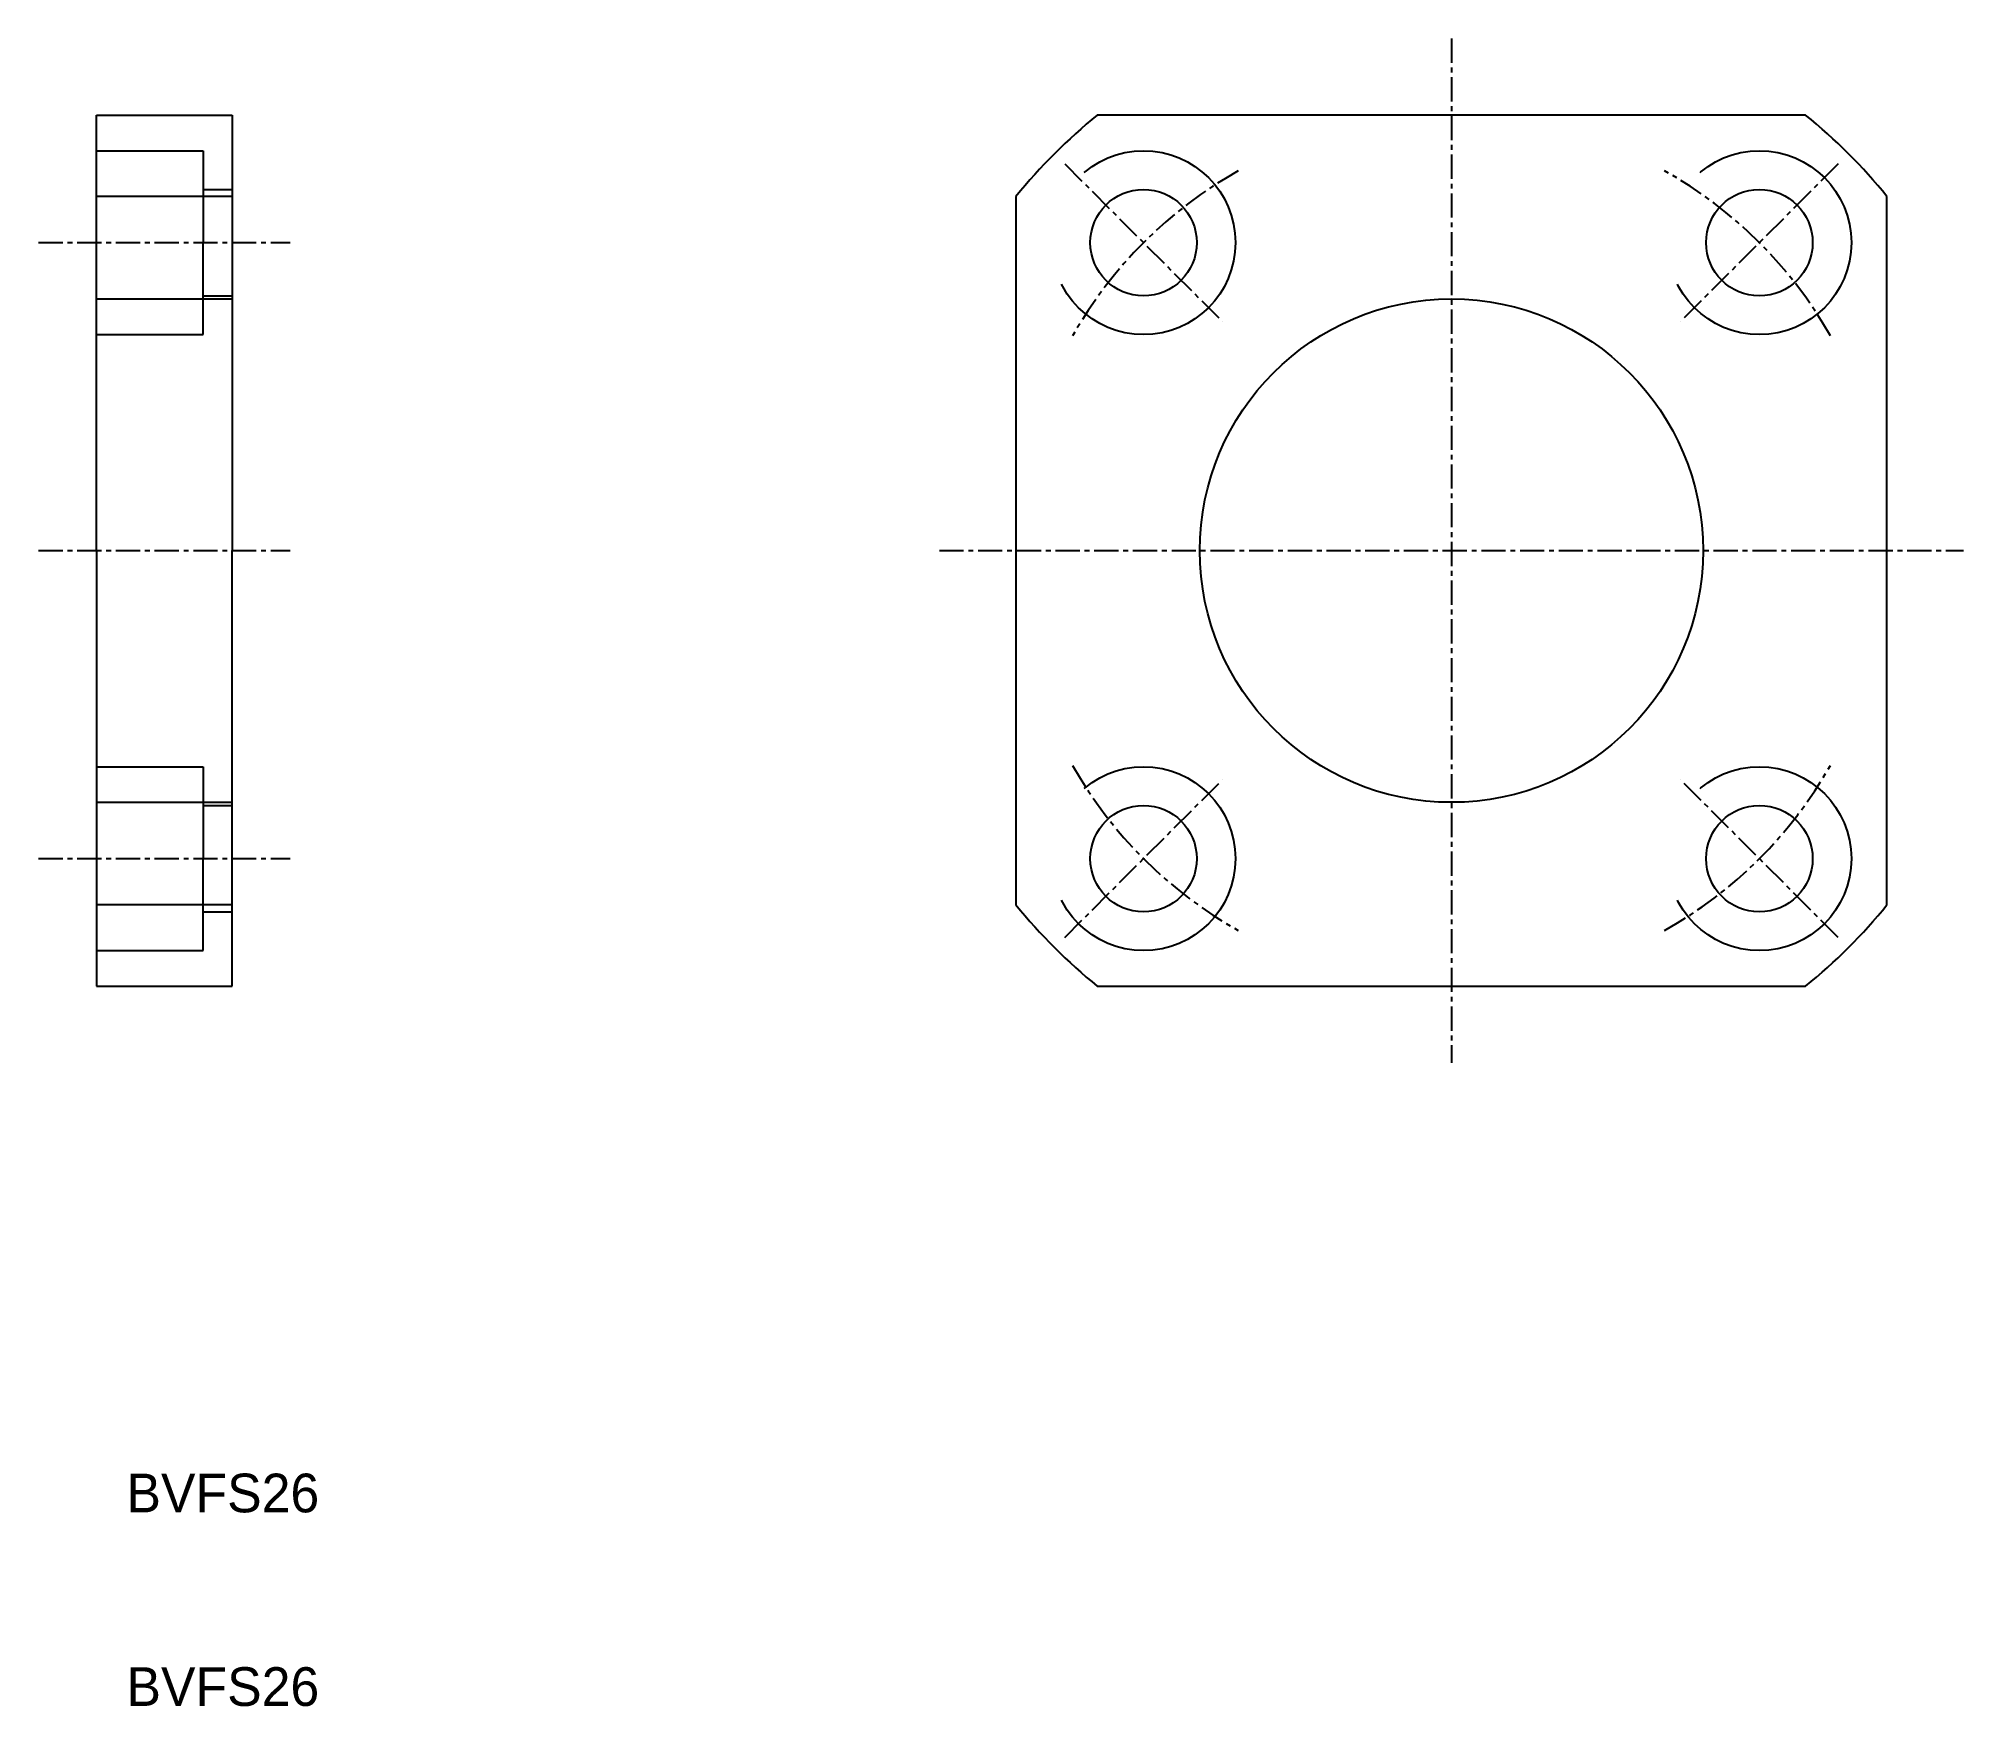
# Model space of a CAD drawing. Extents: x 155.1 to 254.5, y 89.1 to 175.3.
import ezdxf

# ---------------------------------------------------------------- set-up
doc = ezdxf.new("R2010")
doc.units = 0
doc.linetypes.add('CENTER', pattern=[2, 1.25, -0.25, 0.25, -0.25])
doc.linetypes.add('DASHED', pattern=[19.05, 12.7, -6.35])
doc.layers.get('0').update_dxf_attribs({"linetype": 'CONTINUOUS'})
doc.layers.add('CENTER', color=1, linetype='CENTER')

msp = doc.modelspace()

# ---------------------------------------------------------------- linework, layer by layer
for p, q in [((158.081, 148.811), (158.081, 171.311)), ((158.081, 171.311), (165.081, 171.311)), ((165.081, 171.311), (165.081, 148.811)), ((246.377, 171.311), (209.785, 171.311)), ((165.081, 167.107), (158.081, 167.107)), ((205.581, 167.107), (205.581, 130.515)), ((250.581, 130.515), (250.581, 167.107)), ((158.081, 148.811), (158.081, 126.311)), ((165.081, 126.311), (165.081, 148.811)), ((165.081, 130.515), (158.081, 130.515)), ((158.081, 126.311), (165.081, 126.311)), ((209.785, 126.311), (246.377, 126.311))]:
    msp.add_line(p, q)
at = {"color": 3, "linetype": 'DASHED'}
for p, q in [((158.081, 169.471), (163.581, 169.471)), ((163.581, 169.471), (163.581, 164.721)), ((163.581, 167.471), (165.081, 167.471)), ((163.581, 159.971), (163.581, 164.721)), ((158.081, 161.811), (165.081, 161.811)), ((163.581, 161.971), (165.081, 161.971)), ((158.081, 159.971), (163.581, 159.971)), ((158.081, 137.651), (163.581, 137.651)), ((163.581, 137.651), (163.581, 132.901)), ((158.081, 135.811), (165.081, 135.811)), ((163.581, 135.651), (165.081, 135.651)), ((163.581, 128.151), (163.581, 132.901)), ((163.581, 130.151), (165.081, 130.151)), ((158.081, 128.151), (163.581, 128.151))]:
    msp.add_line(p, q, dxfattribs=at)
for centre in [(212.171, 164.721), (243.991, 164.721), (212.171, 132.901), (243.991, 132.901)]:
    msp.add_circle(centre, 4.75, dxfattribs=at)
for centre, radius in [((212.171, 164.721), 2.75), ((212.171, 164.721), 2.75), ((243.991, 164.721), 2.75), ((243.991, 164.721), 2.75), ((228.081, 148.811), 13), ((212.171, 132.901), 2.75), ((212.171, 132.901), 2.75), ((243.991, 132.901), 2.75), ((243.991, 132.901), 2.75)]:
    msp.add_circle(centre, radius)
for start, end in [(129.11674, 140.88326), (39.11674, 50.88326), (219.11674, 230.88326), (309.11674, 320.88326)]:
    msp.add_arc((228.081, 148.811), 29, start, end)
at = {"layer": 'CENTER', "color": 1, "linetype": 'CENTER'}
for p, q in [((228.081, 175.266), (228.081, 122.356)), ((208.105, 168.787), (216.237, 160.655)), ((208.105, 168.787), (216.237, 160.655)), ((248.057, 168.787), (239.925, 160.655)), ((248.057, 168.787), (239.925, 160.655)), ((155.081, 164.721), (168.081, 164.721)), ((155.081, 148.811), (168.081, 148.811)), ((201.626, 148.811), (254.536, 148.811)), ((208.105, 128.835), (216.237, 136.967)), ((208.105, 128.835), (216.237, 136.967)), ((248.057, 128.835), (239.925, 136.967)), ((248.057, 128.835), (239.925, 136.967)), ((155.081, 132.901), (168.081, 132.901))]:
    msp.add_line(p, q, dxfattribs=at)
for start, end in [(119.31098, 150.45829), (29.54171, 60.68902), (209.54171, 240.68902), (299.31098, 330.45829)]:
    msp.add_arc((228.081, 148.811), 22.5, start, end, dxfattribs=at)

# ---------------------------------------------------------------- texts
for p in [(159.625, 99.135), (159.625, 89.135)]:
    msp.add_text('BVFS26', height=2).set_placement(p)

doc.saveas('drawing.dxf')
